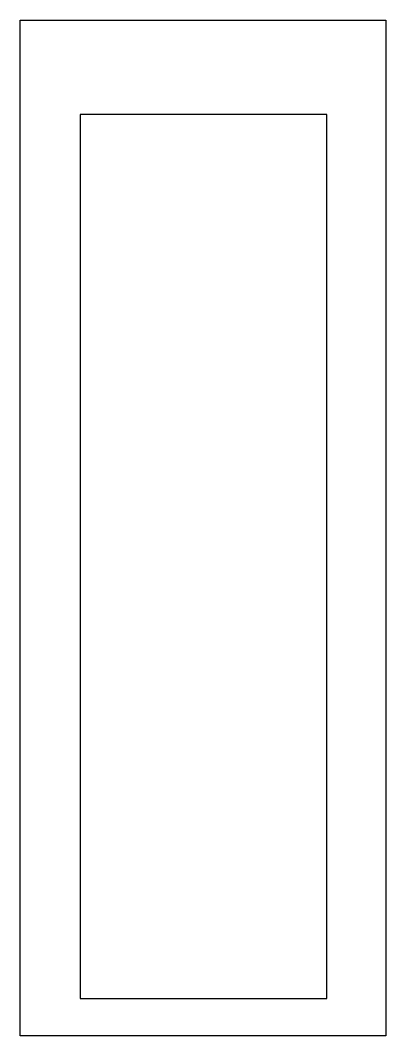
# Model space of a CAD drawing. Extents: x -7.4 to 7.4, y -66.3 to -25.2.
import ezdxf

# ---------------------------------------------------------------- set-up
doc = ezdxf.new("R2010")
doc.units = 0
doc.layers.get('0').update_dxf_attribs({"linetype": 'CONTINUOUS'})

msp = doc.modelspace()

# ---------------------------------------------------------------- linework, layer by layer
for points in [[(-7.405, -25.243), (7.375, -25.243), (7.375, -66.3), (-7.405, -66.3)], [(-4.983, -29.056), (-4.983, -64.802), (4.999, -64.802), (4.999, -29.056)]]:
    msp.add_lwpolyline(points, close=True)

doc.saveas('drawing.dxf')
